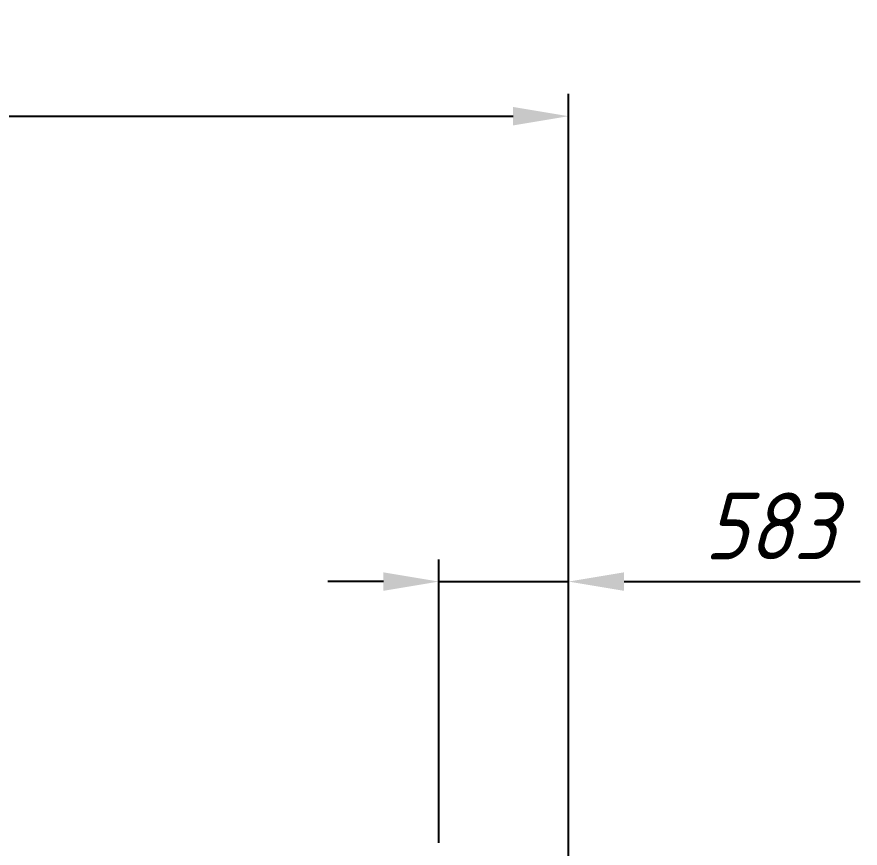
# Model space of a CAD drawing. Header units: inches. Extents: x -350577 to -266477, y -437959 to -377535.
# Drawn here: x -324537 to -320741, y -407599 to -403859 of the extents above; entities that cross this region are included whole.
import ezdxf

# ---------------------------------------------------------------- set-up
doc = ezdxf.new("R2010")
doc.units = ezdxf.units.IN
doc.header["$MEASUREMENT"] = 0
doc.layers.add('ORGINAL (itatec)', color=3, linetype='Continuous', lineweight=9)
doc.styles.add('Geniso', font='geniso.shx', dxfattribs={"oblique": 15})
doc.dimstyles.new('scale 1b100', dxfattribs={"dimscale": 100, "dimtxt": 3, "dimasz": 2.5, "dimexe": 1, "dimexo": 1, "dimgap": 1, "dimtad": 1, "dimdec": 0, "dimzin": 0, "dimdsep": 46, "dimtxsty": 'Geniso', "dimcen": 0, "dimclrd": 1, "dimclre": 1, "dimclrt": 7, "dimadec": 0, "dimazin": 0, "dimtfac": 1, "dimtdec": 0, "dimtmove": 0, "dimatfit": 3, "dimfxl": 0.75, "dimtolj": 1, "dimtzin": 0, "dimarcsym": 0})

# ---------------------------------------------------------------- blocks, each defined once
blk = doc.blocks.new('*D32')
at = {"layer": 'Defpoints', "color": 0, "transparency": 16777216}
for p in [(-331896.3, -404294), (-322053.8, -404305.8), (-322053.8, -411835.7)]:
    blk.add_point(p, dxfattribs=at)
at = {"layer": 'ORGINAL (itatec)', "color": 1, "lineweight": -2, "transparency": 16777216}
for p, q in [((-322053.8, -411735.7), (-322053.8, -404205.8)), ((-331646.3, -404305.8), (-322303.8, -404305.8)), ((-331896.3, -404394), (-331896.3, -404405.8))]:
    blk.add_line(p, q, dxfattribs=at)
at = {"layer": 'ORGINAL (itatec)', "color": 1, "transparency": 16777216}
for points in [[(-331646.3, -404264.2), (-331646.3, -404347.5), (-331896.3, -404305.8)], [(-322303.8, -404264.2), (-322303.8, -404347.5), (-322053.8, -404305.8)]]:
    blk.add_solid(points, dxfattribs=at)
at = {"layer": 'ORGINAL (itatec)', "color": 7, "transparency": 16777216, "insert": (-326975, -404055.7), "char_height": 300, "attachment_point": 5, "style": 'Geniso'}
blk.add_mtext('\\A1;9842', dxfattribs=at)
blk = doc.blocks.new('*D44')
at = {"layer": 'Defpoints', "color": 0, "transparency": 16777216}
for p in [(-322053.8, -406400), (-322637.2, -407675.7), (-322053.8, -411835.7)]:
    blk.add_point(p, dxfattribs=at)
at = {"layer": 'ORGINAL (itatec)', "color": 1, "lineweight": -2, "transparency": 16777216}
for p, q in [((-322637.2, -407575.7), (-322637.2, -406300)), ((-322053.8, -411735.7), (-322053.8, -406300)), ((-322887.2, -406400), (-323137.2, -406400)), ((-322637.2, -406400), (-322053.8, -406400)), ((-321803.8, -406400), (-320741.5, -406400))]:
    blk.add_line(p, q, dxfattribs=at)
at = {"layer": 'ORGINAL (itatec)', "color": 1, "transparency": 16777216}
for points in [[(-322887.2, -406358.4), (-322887.2, -406441.7), (-322637.2, -406400)], [(-321803.8, -406358.4), (-321803.8, -406441.7), (-322053.8, -406400)]]:
    blk.add_solid(points, dxfattribs=at)
at = {"layer": 'ORGINAL (itatec)', "color": 7, "transparency": 16777216, "insert": (-321147.7, -406150), "char_height": 300, "attachment_point": 5, "style": 'Geniso'}
blk.add_mtext('\\A1;583', dxfattribs=at)

msp = doc.modelspace()

# ---------------------------------------------------------------- dimensions: what is measured, and where the dimension line sits
at = {"layer": 'ORGINAL (itatec)'}
for base, p1, p2, picture, middle in [((-322053.8253, -404305.8354), (-331896.2537, -404294.0317), (-322053.8253, -411835.7146), '*D32', (-326975.0395, -404055.7334)), ((-322053.8, -406400), (-322637.2, -407675.7), (-322053.8, -411835.7), '*D44', (-321147.7, -406150))]:
    dim = msp.add_linear_dim(base=base, p1=p1, p2=p2, dimstyle='scale 1b100', dxfattribs=at)
    dim.commit()
    dim.dimension.update_dxf_attribs({"geometry": picture, "text_midpoint": middle})

doc.saveas('drawing.dxf')
